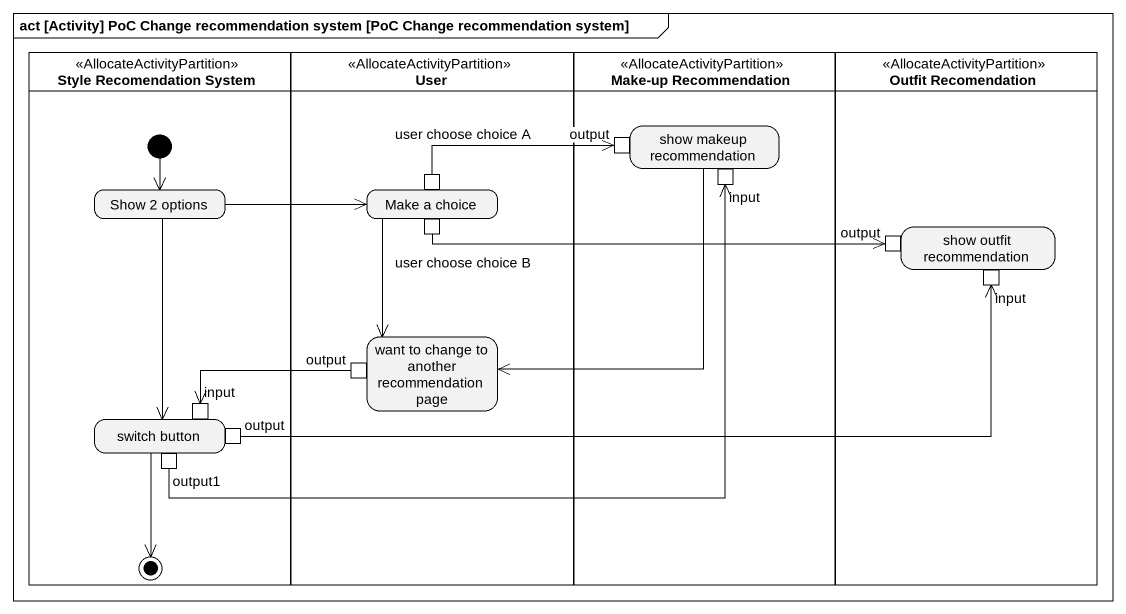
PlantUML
@startuml
mainframe act [Activity] PoC Change recommendation system [PoC Change recommendation system]
hide empty description
state "Style Recomendation System" as Style_Recomendation_System <<AllocateActivityPartition>> {
  state "Show 2 options" as Show_2_options
  state "switch button" as switch_button {
    state "input" as input_3 <<inputPin>>
    state output1 <<outputPin>>
    state "output" as output_4 <<outputPin>>
  }
  [*] --> Show_2_options
  switch_button --> [*]
}
state User <<AllocateActivityPartition>> {
  state "Make a choice" as Make_a_choice {
    state "user choose choice A" as user_choose_choice_A <<outputPin>>
    state "user choose choice B" as user_choose_choice_B <<outputPin>>
  }
  state "want to change to another recommendation page" as want_to_change_to_another {
    state "output" as output_3 <<outputPin>>
  }
}
state "Make-up Recommendation" as Make_up_Recommendation <<AllocateActivityPartition>> {
  state "show makeup recommendation" as show_makeup_recommendation {
    state output <<inputPin>>
    state input <<inputPin>>
  }
}
state "Outfit Recomendation" as Outfit_Recomendation <<AllocateActivityPartition>> {
  state "show outfit recommendation" as show_outfit_recommendation {
    state "output" as output_2 <<inputPin>>
    state "input" as input_2 <<inputPin>>
  }
}
user_choose_choice_A -right-> output
show_makeup_recommendation --> want_to_change_to_another
Show_2_options -right-> Make_a_choice
Show_2_options --> switch_button
Make_a_choice --> want_to_change_to_another
user_choose_choice_B -right-> output_2
output_3 -left-> input_3
output1 -right-> input
output_4 -right-> input_2
@enduml
